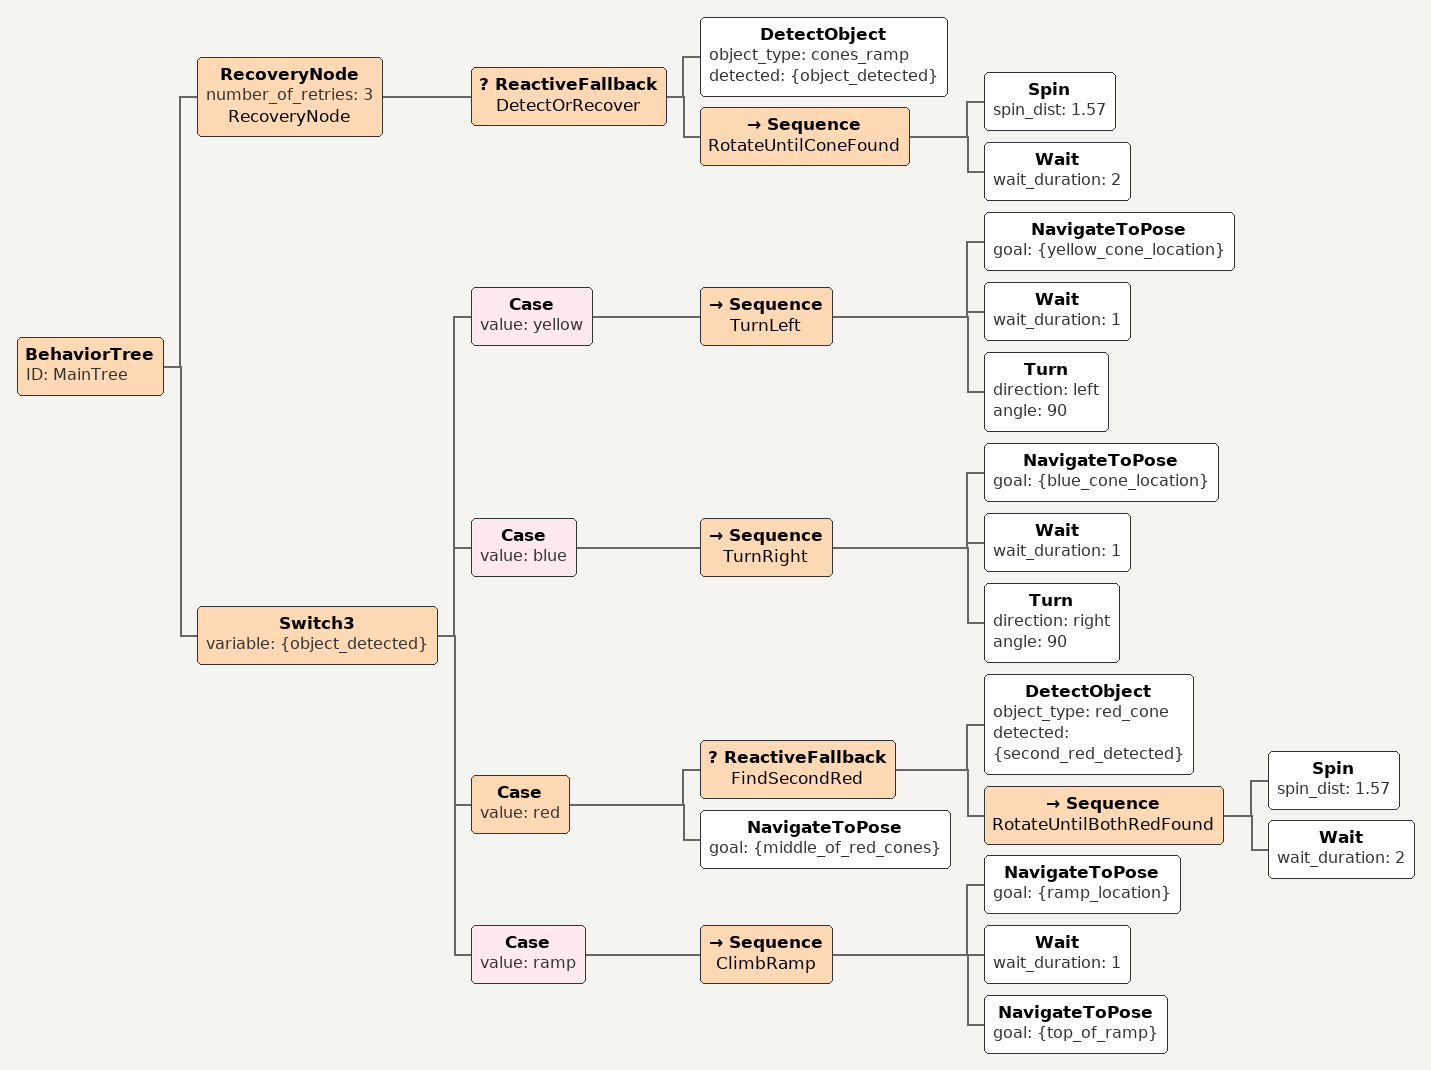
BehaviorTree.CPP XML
<root main_tree_to_execute="MainTree">
  <BehaviorTree ID="MainTree">

    <!-- Recovery Node: If no cone detected, spin in place -->
    <RecoveryNode number_of_retries="3" name="RecoveryNode">
      <ReactiveFallback name="DetectOrRecover">
        <DetectObject object_type="cones_ramp" detected="{object_detected}"/>

        <Sequence name="RotateUntilConeFound">
          <Spin spin_dist="1.57"/> <!-- Rotate 90 degrees -->
          <Wait wait_duration="2"/>
        </Sequence>
      </ReactiveFallback>
    </RecoveryNode>

    <!-- Decision Tree -->
    <Switch3 variable="{object_detected}">

      <!-- Move Toward Yellow Cone and Turn Left -->
      <Case value="yellow">
        <Sequence name="TurnLeft">
          <NavigateToPose goal="{yellow_cone_location}"/>
          <Wait wait_duration="1"/>
          <Turn direction="left" angle="90"/>
        </Sequence>
      </Case>

      <!-- Move Toward Blue Cone and Turn Right -->
      <Case value="blue">
        <Sequence name="TurnRight">
          <NavigateToPose goal="{blue_cone_location}"/>
          <Wait wait_duration="1"/>
          <Turn direction="right" angle="90"/>
        </Sequence>
      </Case>

      <!-- If One Red Cone is Detected, Rotate Until Second Red Cone is Found -->
      <Case value="red">
        <ReactiveFallback name="FindSecondRed">
          <DetectObject object_type="red_cone" detected="{second_red_detected}"/>

          <Sequence name="RotateUntilBothRedFound">
            <Spin spin_dist="1.57"/>  <!--1.57 = pi/2-->
            <Wait wait_duration="2"/>
          </Sequence>
        </ReactiveFallback>

        <NavigateToPose goal="{middle_of_red_cones}"/>
      </Case>

      <!-- Move Towards Ramp and Climb -->
      <Case value="ramp">
        <Sequence name="ClimbRamp">
          <NavigateToPose goal="{ramp_location}"/>
          <Wait wait_duration="1"/>
          <NavigateToPose goal="{top_of_ramp}"/>
        </Sequence>
      </Case>

    </Switch3>

  </BehaviorTree>
</root>
